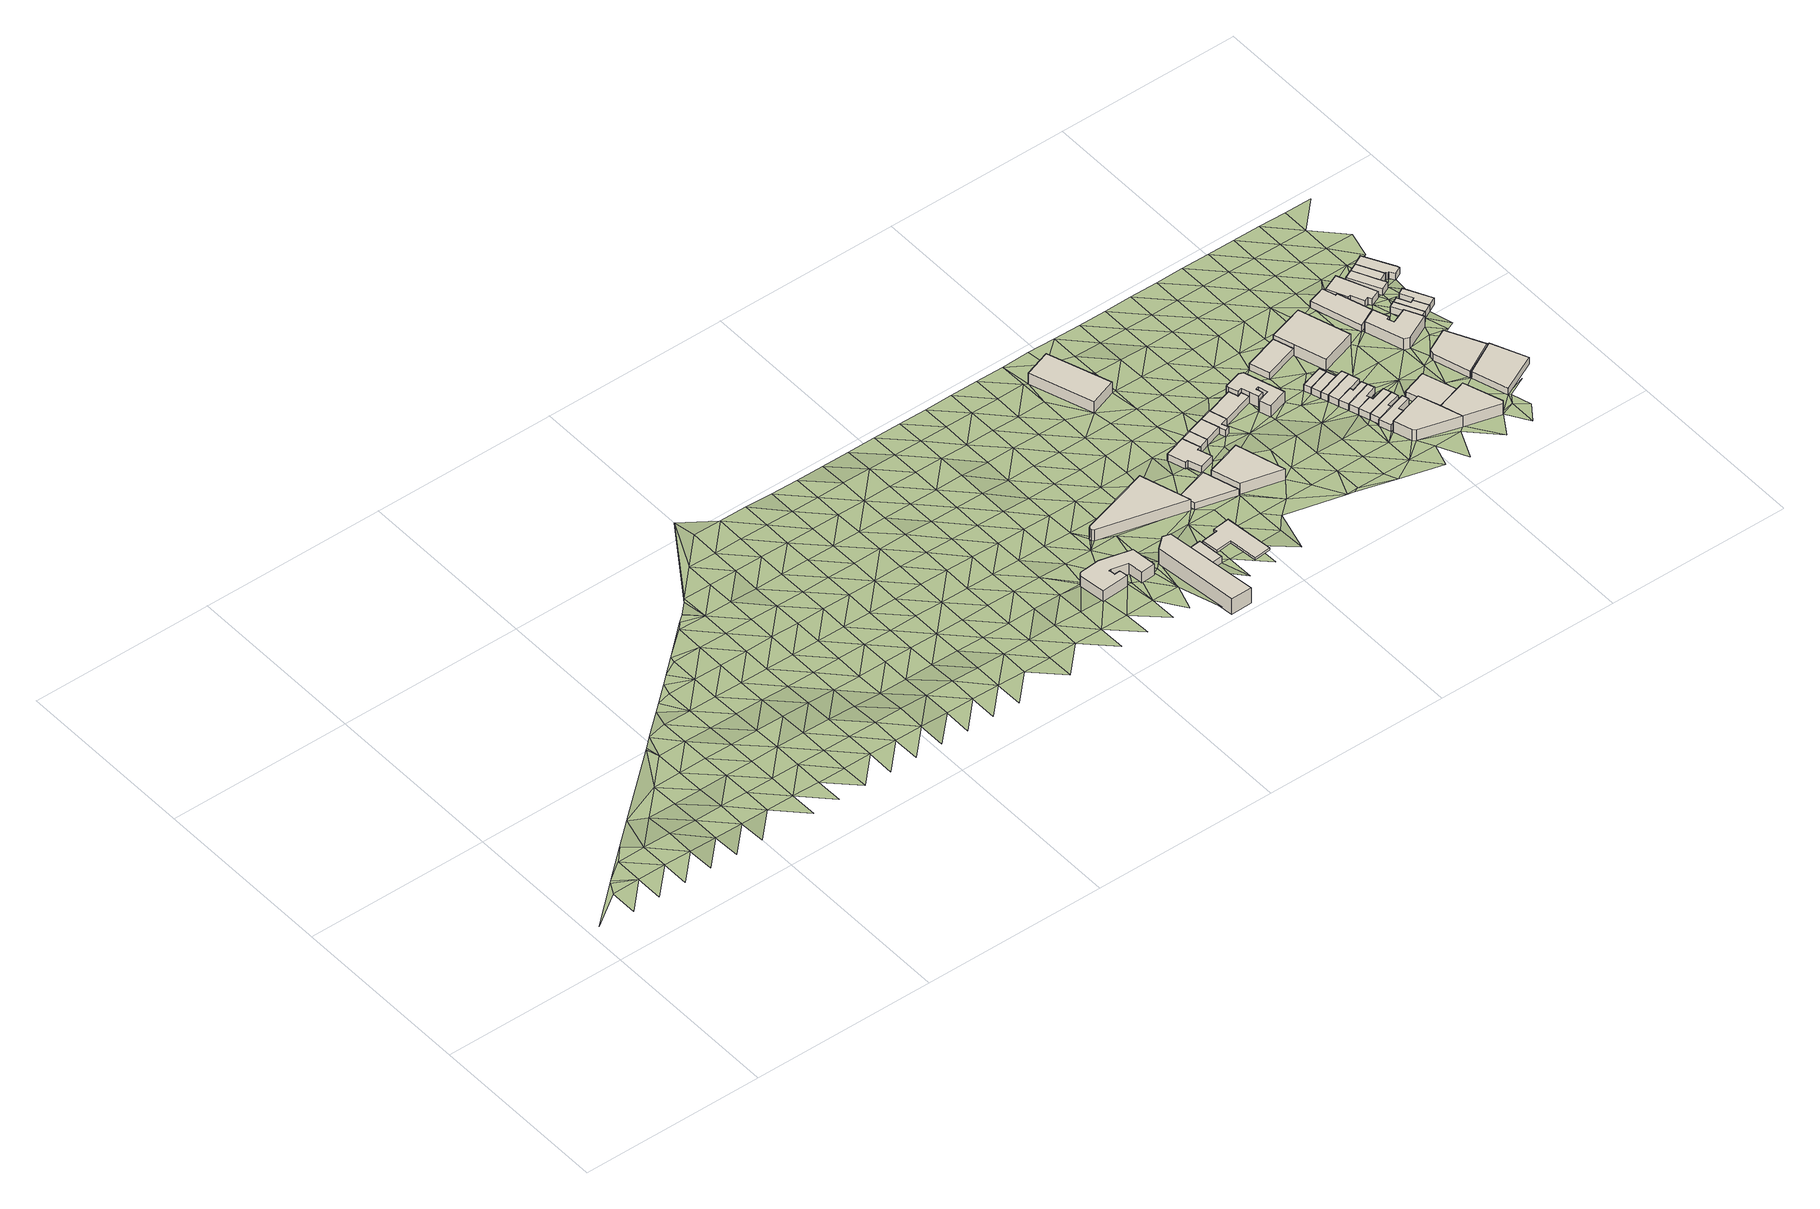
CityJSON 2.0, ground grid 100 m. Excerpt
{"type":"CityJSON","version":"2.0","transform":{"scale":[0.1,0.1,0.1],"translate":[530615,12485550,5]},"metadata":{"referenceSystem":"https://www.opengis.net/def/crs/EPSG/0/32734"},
"CityObjects":{
"building1":{"type":"Building","attributes":{"address":"Locomotive Hotel 349 Albert Road Salt River Cape Town","building":"retail","building:levels":2,"building_height":6.9,"plus_code":"4FRW3FC6+H29","ground_height":7.52,"roof_height":14.42},"geometry":[{"type":"Solid","lod":"1","boundaries":[[[[0,1,2,3]],[[1,4,5,2]],[[4,6,7,5]],[[6,8,9,7]],[[8,10,11,9]],[[10,12,13,11]],[[12,14,15,13]],[[14,16,17,15]],[[16,18,19,17]],[[18,20,21,19]],[[20,22,23,21]],[[22,24,25,23]],[[24,26,27,25]],[[26,0,3,27]],[[3,2,5,7,9,11,13,15,17,19,21,23,25,27]],[[26,24,22,20,18,16,14,12,10,8,6,4,1,0]]]]}]},
"building2":{"type":"Building","attributes":{"address":"398 Percy Street Salt River Cape Town","building":"retail","building:levels":3,"building_height":9.7,"plus_code":"4FRW3FC6+F48","ground_height":7.52,"roof_height":17.22},"geometry":[{"type":"Solid","lod":"1","boundaries":[[[[28,29,30,31]],[[29,32,33,30]],[[32,34,35,33]],[[34,36,37,35]],[[36,28,31,37]],[[31,30,33,35,37]],[[36,34,32,29,28]]]]}]},
"building3":{"type":"Building","attributes":{"address":"Shell Select","building":"retail","building:levels":1,"building_height":4.1,"plus_code":"4FRW3FC6+G57","ground_height":8.07,"roof_height":12.17},"geometry":[{"type":"Solid","lod":"1","boundaries":[[[[38,39,40,41]],[[39,42,43,40]],[[42,44,45,43]],[[44,46,47,45]],[[46,48,49,47]],[[48,38,41,49]],[[41,40,43,45,47,49]],[[48,46,44,42,39,38]]]]}]},
"building4":{"type":"Building","attributes":{"address":"Bridge Mansions 445 Albert Road Salt River Cape Town","building":"retail","building:levels":2,"building_height":6.9,"plus_code":"4FRW3FC6+M48","ground_height":7.01,"roof_height":13.91},"geometry":[{"type":"Solid","lod":"1","boundaries":[[[[50,51,52,53]],[[51,54,55,52]],[[54,56,57,55]],[[56,58,59,57]],[[58,60,61,59]],[[60,50,53,61]],[[53,52,55,57,59,61]],[[60,58,56,54,51,50]]]]}]},
"building5":{"type":"Building","attributes":{"building":"roof","building:levels":1,"building_height":1.3,"min_height":2.8,"plus_code":"4FRW3FC6+F7C","ground_height":8.07,"roof_height":13.47,"bottom_roof_height":12.17},"geometry":[{"type":"Solid","lod":"1","boundaries":[[[[40,41,62,63]],[[41,64,65,62]],[[64,66,67,65]],[[66,68,69,67]],[[68,70,71,69]],[[70,72,73,71]],[[72,74,75,73]],[[74,40,63,75]],[[63,62,65,67,69,71,73,75]],[[74,72,70,68,66,64,41,40]]]]}]},
"building6":{"type":"Building","attributes":{"address":"Albert Road Salt River Cape Town","building":"retail","building:levels":1,"building_height":4.1,"plus_code":"4FRW3FC6+J7H","ground_height":7.63,"roof_height":11.73},"geometry":[{"type":"Solid","lod":"1","boundaries":[[[[76,77,78,79]],[[77,80,81,78]],[[80,82,83,81]],[[82,76,79,83]],[[79,78,81,83]],[[82,80,77,76]]]]}]},
"building7":{"type":"Building","attributes":{"address":"10 Foundry Road Salt River Cape Town","building":"house","building:levels":1,"building_height":4.1,"plus_code":"4FRW3FC6+P85","ground_height":6.89,"roof_height":10.99},"geometry":[{"type":"Solid","lod":"1","boundaries":[[[[84,85,86,87]],[[85,88,89,86]],[[88,90,91,89]],[[90,92,93,91]],[[92,94,95,93]],[[94,96,97,95]],[[96,98,99,97]],[[98,84,87,99]],[[87,86,89,91,93,95,97,99]],[[98,96,94,92,90,88,85,84]]]]}]},
"building8":{"type":"Building","attributes":{"address":"Liesbeek House 449 Albert Road Salt River Cape Town","building":"retail","building:levels":2,"building_height":6.9,"plus_code":"4FRW3FC6+J98","ground_height":7.61,"roof_height":14.51},"geometry":[{"type":"Solid","lod":"1","boundaries":[[[[100,101,102,103]],[[101,104,105,102]],[[104,106,107,105]],[[106,100,103,107]],[[103,102,105,107]],[[106,104,101,100]]]]}]},
"building9":{"type":"Building","attributes":{"address":"Salt River Hall","building":"hall","building:levels":2,"amenity":"townhall","building_height":6.9,"plus_code":"4FRW3FC6+X79","ground_height":6.55,"roof_height":13.45},"geometry":[{"type":"Solid","lod":"1","boundaries":[[[[108,109,110,111]],[[109,112,113,110]],[[112,114,115,113]],[[114,108,111,115]],[[111,110,113,115]],[[114,112,109,108]]]]}]},
"building10":{"type":"Building","attributes":{"address":"14 Foundry Road Salt River Cape Town","building":"house","building:levels":1,"building_height":4.1,"plus_code":"4FRW3FC6+P9F","ground_height":6.89,"roof_height":10.99},"geometry":[{"type":"Solid","lod":"1","boundaries":[[[[116,84,87,117]],[[84,98,99,87]],[[98,118,119,99]],[[118,116,117,119]],[[117,87,99,119]],[[118,98,84,116]]]]}]},
"building11":{"type":"Building","attributes":{"address":"16 Foundry Road Salt River Cape Town","building":"house","building:levels":1,"building_height":4.1,"plus_code":"4FRW3FC6+PCJ","ground_height":6.86,"roof_height":10.96},"geometry":[{"type":"Solid","lod":"1","boundaries":[[[[120,116,117,121]],[[116,118,119,117]],[[118,122,123,119]],[[122,120,121,123]],[[121,117,119,123]],[[122,118,116,120]]]]}]},
"building12":{"type":"Building","attributes":{"address":"Foundry Road Salt River Cape Town","building":"house","building:levels":1,"building_height":4.1,"plus_code":"4FRW3FC6+PCX","ground_height":6.8,"roof_height":10.9},"geometry":[{"type":"Solid","lod":"1","boundaries":[[[[124,125,126,127]],[[125,128,129,126]],[[128,130,131,129]],[[130,132,133,131]],[[132,134,135,133]],[[134,136,137,135]],[[136,124,127,137]],[[127,126,129,131,133,135,137]],[[136,134,132,130,128,125,124]]]]}]},
"building13":{"type":"Building","attributes":{"address":"18 Foundry Road Salt River Cape Town","building":"industrial","building:levels":1,"building_height":4.1,"plus_code":"4FRW3FC6+QF5","ground_height":6.36,"roof_height":10.46},"geometry":[{"type":"Solid","lod":"1","boundaries":[[[[138,139,140,141]],[[139,142,143,140]],[[142,144,145,143]],[[144,146,147,145]],[[146,148,149,147]],[[148,138,141,149]],[[141,140,143,145,147,149]],[[148,146,144,142,139,138]]]]}]},
"building14":{"type":"Building","attributes":{"address":"24 Foundry Road Salt River Cape Town","building":"industrial","building:levels":2,"building_height":6.9,"plus_code":"4FRW3FC6+PHV","ground_height":6.22,"roof_height":13.12},"geometry":[{"type":"Solid","lod":"1","boundaries":[[[[150,151,152,153]],[[151,154,155,152]],[[154,156,157,155]],[[156,158,159,157]],[[158,160,161,159]],[[160,162,163,161]],[[162,164,165,163]],[[164,166,167,165]],[[166,168,169,167]],[[168,170,171,169]],[[170,172,173,171]],[[172,174,175,173]],[[174,176,177,175]],[[176,178,179,177]],[[178,150,153,179]],[[153,152,155,157,159,161,163,165,167,169,171,173,175,177,179]],[[178,176,174,172,170,168,166,164,162,160,158,156,154,151,150]]]]}]},
"building15":{"type":"Building","attributes":{"address":"Alfred Street Cape Town","building":"house","building:levels":1,"building_height":4.1,"plus_code":"4FRW3FC6+PMG","ground_height":6.36,"roof_height":10.46},"geometry":[{"type":"Solid","lod":"1","boundaries":[[[[180,181,182,183]],[[181,184,185,182]],[[184,186,187,185]],[[186,180,183,187]],[[183,182,185,187]],[[186,184,181,180]]]]}]},
"building16":{"type":"Building","attributes":{"address":"Alfred Street Cape Town","building":"house","building:levels":1,"building_height":4.1,"plus_code":"4FRW3FC6+MMV","ground_height":6.47,"roof_height":10.57},"geometry":[{"type":"Solid","lod":"1","boundaries":[[[[188,189,190,191]],[[189,192,193,190]],[[192,194,195,193]],[[194,188,191,195]],[[191,190,193,195]],[[194,192,189,188]]]]}]},
"building17":{"type":"Building","attributes":{"address":"26 Foundry Road Salt River Cape Town","building":"industrial","building:levels":1,"building_height":4.1,"plus_code":"4FRW3FC6+RJ5","ground_height":5.74,"roof_height":9.84},"geometry":[{"type":"Solid","lod":"1","boundaries":[[[[196,197,198,199]],[[197,200,201,198]],[[200,202,203,201]],[[202,196,199,203]],[[199,198,201,203]],[[202,200,197,196]]]]}]},
"building18":{"type":"Building","attributes":{"address":"Alfred Street Cape Town","building":"house","building:levels":1,"building_height":4.1,"plus_code":"4FRW3FC6+JMP","ground_height":6.56,"roof_height":10.66},"geometry":[{"type":"Solid","lod":"1","boundaries":[[[[204,205,206,207]],[[205,208,209,206]],[[208,210,211,209]],[[210,212,213,211]],[[212,214,215,213]],[[214,204,207,215]],[[207,206,209,211,213,215]],[[214,212,210,208,205,204]]]]}]},
"building19":{"type":"Building","attributes":{"address":"Alfred Street Cape Town","building":"house","building:levels":1,"building_height":4.1,"plus_code":"4FRW3FC6+JMH","ground_height":6.56,"roof_height":10.66},"geometry":[{"type":"Solid","lod":"1","boundaries":[[[[216,217,218,219]],[[217,220,221,218]],[[220,222,223,221]],[[222,205,206,223]],[[205,204,207,206]],[[204,216,219,207]],[[219,218,221,223,206,207]],[[204,205,222,220,217,216]]]]}]},
"building20":{"type":"Building","attributes":{"address":"19 Alfred Street Salt River Cape Town","building":"house","building:levels":1,"building_height":4.1,"plus_code":"4FRW3FC6+HP7","ground_height":7.29,"roof_height":11.39},"geometry":[{"type":"Solid","lod":"1","boundaries":[[[[224,225,226,227]],[[225,228,229,226]],[[228,230,231,229]],[[230,232,233,231]],[[232,234,235,233]],[[234,236,237,235]],[[236,238,239,237]],[[238,224,227,239]],[[227,226,229,231,233,235,237,239]],[[238,236,234,232,230,228,225,224]]]]}]},
"building21":{"type":"Building","attributes":{"address":"Alfred Street Cape Town","building":"house","building:levels":1,"building_height":4.1,"plus_code":"4FRW3FC6+MMQ","ground_height":6.38,"roof_height":10.48},"geometry":[{"type":"Solid","lod":"1","boundaries":[[[[240,241,242,243]],[[241,244,245,242]],[[244,246,247,245]],[[246,248,249,247]],[[248,240,243,249]],[[243,242,245,247,249]],[[248,246,244,241,240]]]]}]},
"building22":{"type":"Building","attributes":{"address":"Alfred Street Cape Town","building":"house","building:levels":1,"building_height":4.1,"plus_code":"4FRW3FC6+MM9","ground_height":6.38,"roof_height":10.48},"geometry":[{"type":"Solid","lod":"1","boundaries":[[[[250,251,252,253]],[[251,254,255,252]],[[254,241,242,255]],[[241,240,243,242]],[[240,250,253,243]],[[253,252,255,242,243]],[[240,241,254,251,250]]]]}]},
"building23":{"type":"Building","attributes":{"address":"Alfred Street Cape Town","building":"house","building:levels":1,"building_height":4.1,"plus_code":"4FRW3FC6+HPR","ground_height":6.56,"roof_height":10.66},"geometry":[{"type":"Solid","lod":"1","boundaries":[[[[256,257,258,259]],[[257,260,261,258]],[[260,262,263,261]],[[262,217,218,263]],[[217,216,219,218]],[[216,256,259,219]],[[259,258,261,263,218,219]],[[216,217,262,260,257,256]]]]}]},
"building24":{"type":"Building","attributes":{"address":"17 Alfred Street Salt River Cape Town","building":"house","building:levels":1,"building_height":4.1,"plus_code":"4FRW3FC6+HPJ","ground_height":6.62,"roof_height":10.72},"geometry":[{"type":"Solid","lod":"1","boundaries":[[[[264,265,266,267]],[[265,268,269,266]],[[268,270,271,269]],[[270,257,258,271]],[[257,256,259,258]],[[256,264,267,259]],[[267,266,269,271,258,259]],[[256,257,270,268,265,264]]]]}]},
"building25":{"type":"Building","attributes":{"address":"Salt River Buildings 463 Junction Road Salt River Cape Town","building":"retail","building:levels":2,"building_height":6.9,"plus_code":"4FRW3FC6+GQ6","ground_height":7.29,"roof_height":14.19},"geometry":[{"type":"Solid","lod":"1","boundaries":[[[[272,273,274,275]],[[273,276,277,274]],[[276,278,279,277]],[[278,280,281,279]],[[280,282,283,281]],[[282,272,275,283]],[[275,274,277,279,281,283]],[[282,280,278,276,273,272]]]]}]},
"building26":{"type":"Building","attributes":{"address":"32 Foundry Road Salt River Cape Town","building":"industrial","building:levels":2,"building_height":6.9,"plus_code":"4FRW3FC6+QPH","ground_height":5.49,"roof_height":12.39},"geometry":[{"type":"Solid","lod":"1","boundaries":[[[[284,285,286,287]],[[285,288,289,286]],[[288,290,291,289]],[[290,292,293,291]],[[292,284,287,293]],[[287,286,289,291,293]],[[292,290,288,285,284]]]]}]},
"building27":{"type":"Building","attributes":{"address":"18 Junction Road Salt River Cape Town","building":"industrial","building:levels":1,"building_height":4.1,"plus_code":"4FRW3FC6+HR7","ground_height":6.44,"roof_height":10.54},"geometry":[{"type":"Solid","lod":"1","boundaries":[[[[294,295,296,297]],[[295,298,299,296]],[[298,300,301,299]],[[300,294,297,301]],[[297,296,299,301]],[[300,298,295,294]]]]}]},
"building28":{"type":"Building","attributes":{"address":"Salt River Buildings 469 Junction Road Salt River Cape Town","building":"retail","building:levels":2,"building_height":6.9,"plus_code":"4FRW3FC6+FRX","ground_height":7.29,"roof_height":14.19},"geometry":[{"type":"Solid","lod":"1","boundaries":[[[[273,272,275,274]],[[272,302,303,275]],[[302,304,305,303]],[[304,306,307,305]],[[306,273,274,307]],[[274,275,303,305,307]],[[306,304,302,272,273]]]]}]},
"building29":{"type":"Building","attributes":{"address":"3 Junction Road Salt River Cape Town","building":"industrial","building:levels":1,"building_height":4.1,"plus_code":"4FRW3FC6+RR9","ground_height":5.53,"roof_height":9.63},"geometry":[{"type":"Solid","lod":"1","boundaries":[[[[308,309,310,311]],[[309,312,313,310]],[[312,314,315,313]],[[314,316,317,315]],[[316,318,319,317]],[[318,308,311,319]],[[311,310,313,315,317,319]],[[318,316,314,312,309,308]]]]}]},
"building30":{"type":"Building","attributes":{"address":"5A Junction Road Salt River Cape Town","building":"industrial","building:levels":2,"building_height":6.9,"plus_code":"4FRW3FC6+PV9","ground_height":5.9,"roof_height":12.8},"geometry":[{"type":"Solid","lod":"1","boundaries":[[[[320,321,322,323]],[[321,324,325,322]],[[324,326,327,325]],[[326,328,329,327]],[[328,330,331,329]],[[330,332,333,331]],[[332,334,335,333]],[[334,336,337,335]],[[336,320,323,337]],[[323,322,325,327,329,331,333,335,337]],[[336,334,332,330,328,326,324,321,320]]]]}]},
"building31":{"type":"Building","attributes":{"address":"9 Junction Road Salt River Cape Town","building":"industrial","building:levels":1,"building_height":4.1,"plus_code":"4FRW3FC6+JW9","ground_height":6.09,"roof_height":10.19},"geometry":[{"type":"Solid","lod":"1","boundaries":[[[[338,339,340,341]],[[339,342,343,340]],[[342,344,345,343]],[[344,346,347,345]],[[346,348,349,347]],[[348,338,341,349]],[[341,340,343,345,347,349]],[[348,346,344,342,339,338]]]]}]},
"building32":{"type":"Building","attributes":{"address":"11 Junction Road Salt River Cape Town","building":"industrial","building:levels":1,"building_height":4.1,"plus_code":"4FRW3FC6+GXV","ground_height":6.98,"roof_height":11.08},"geometry":[{"type":"Solid","lod":"1","boundaries":[[[[350,351,352,353]],[[351,354,355,352]],[[354,356,357,355]],[[356,350,353,357]],[[353,352,355,357]],[[356,354,351,350]]]]}]},
"building33":{"type":"Building","attributes":{"address":"38 Foundry Road Salt River Cape Town","building":"industrial","building:levels":1,"building_height":4.1,"plus_code":"4FRW3FC6+RVW","ground_height":5.07,"roof_height":9.17},"geometry":[{"type":"Solid","lod":"1","boundaries":[[[[358,359,360,361]],[[359,362,363,360]],[[362,364,365,363]],[[364,366,367,365]],[[366,368,369,367]],[[368,370,371,369]],[[370,372,373,371]],[[372,358,361,373]],[[361,360,363,365,367,369,371,373]],[[372,370,368,366,364,362,359,358]]]]}]},
"building34":{"type":"Building","attributes":{"address":"24 Greef Street Salt River Cape Town","building":"house","building:levels":1,"building_height":4.1,"plus_code":"4FRW3FC6+PWW","ground_height":5.9,"roof_height":10},"geometry":[{"type":"Solid","lod":"1","boundaries":[[[[374,375,376,377]],[[375,378,379,376]],[[378,380,381,379]],[[380,382,383,381]],[[382,384,385,383]],[[384,374,377,385]],[[377,376,379,381,383,385]],[[384,382,380,378,375,374]]]]}]},
"building35":{"type":"Building","attributes":{"address":"26 Greef Street Salt River Cape Town","building":"house","building:levels":1,"building_height":4.1,"plus_code":"4FRW3FC6+PXJ","ground_height":5.65,"roof_height":9.75},"geometry":[{"type":"Solid","lod":"1","boundaries":[[[[386,387,388,389]],[[387,390,391,388]],[[390,392,393,391]],[[392,394,395,393]],[[394,396,397,395]],[[396,386,389,397]],[[389,388,391,393,395,397]],[[396,394,392,390,387,386]]]]}]},
"building36":{"type":"Building","attributes":{"address":"42 Foundry Road Salt River Cape Town","building":"house","building:levels":1,"building_height":4.1,"plus_code":"4FRW3FC6+RWW","ground_height":5.15,"roof_height":9.25},"geometry":[{"type":"Solid","lod":"1","boundaries":[[[[398,399,400,401]],[[399,402,403,400]],[[402,404,405,403]],[[404,406,407,405]],[[406,398,401,407]],[[401,400,403,405,407]],[[406,404,402,399,398]]]]}]},
"building37":{"type":"Building","attributes":{"address":"28 Greef Street Salt River Cape Town","building":"house","building:levels":1,"building_height":4.1,"plus_code":"4FRW3FC6+QX7","ground_height":5.65,"roof_height":9.75},"geometry":[{"type":"Solid","lod":"1","boundaries":[[[[392,390,391,393]],[[390,408,409,391]],[[408,410,411,409]],[[410,412,413,411]],[[412,414,415,413]],[[414,392,393,415]],[[393,391,409,411,413,415]],[[414,412,410,408,390,392]]]]}]},
"building38":{"type":"Building","attributes":{"address":"44 Foundry Road Salt River Cape Town","building":"house","building:levels":1,"building_height":4.1,"plus_code":"4FRW3FC6+VW5","ground_height":5.15,"roof_height":9.25},"geometry":[{"type":"Solid","lod":"1","boundaries":[[[[399,398,401,400]],[[398,416,417,401]],[[416,418,419,417]],[[418,399,400,419]],[[400,401,417,419]],[[418,416,398,399]]]]}]},
"building39":{"type":"Building","attributes":{"address":"46 Foundry Road Salt River Cape Town","building":"house","building:levels":1,"building_height":4.1,"plus_code":"4FRW3FC6+VX3","ground_height":5.15,"roof_height":9.25},"geometry":[{"type":"Solid","lod":"1","boundaries":[[[[418,416,417,419]],[[416,420,421,417]],[[420,422,423,421]],[[422,424,425,423]],[[424,426,427,425]],[[426,428,429,427]],[[428,430,431,429]],[[430,432,433,431]],[[432,418,419,433]],[[419,417,421,423,425,427,429,431,433]],[[432,430,428,426,424,422,420,416,418]]]]}]},
"terrain1":{"type":"TINRelief","geometry":[{"type":"CompositeSurface","lod":"1","boundaries":[[[434,435,436]],[[436,437,438]],[[438,434,436]],[[434,438,439]],[[439,438,440]],[[440,441,439]],[[438,442,443]],[[440,438,443]],[[441,440,444]],[[443,444,440]],[[445,443,446]],[[441,444,447]],[[443,445,444]],[[444,445,448]],[[447,444,449]],[[449,444,448]],[[445,450,451]],[[445,451,448]],[[449,448,452]],[[447,449,453]],[[452,448,451]],[[454,449,452]],[[455,451,456]],[[449,454,453]],[[451,455,452]],[[457,447,453]],[[454,452,458]],[[455,458,452]],[[453,454,459]],[[458,459,454]],[[455,460,461]],[[461,458,455]],[[459,462,453]],[[453,462,463]],[[463,457,453]],[[459,458,464]],[[458,461,465]],[[462,459,464]],[[458,465,464]],[[463,466,457]],[[466,463,467]],[[463,462,468]],[[465,461,469]],[[464,470,462]],[[469,461,471]],[[468,462,470]],[[468,467,463]],[[465,472,464]],[[472,465,469]],[[470,464,473]],[[467,468,474]],[[473,464,472]],[[470,475,468]],[[476,467,474]],[[475,470,473]],[[469,477,472]],[[478,479,469]],[[468,480,474]],[[480,468,475]],[[469,479,477]],[[481,473,472]],[[482,476,474]],[[475,473,481]],[[482,474,480]],[[472,477,481]],[[482,483,476]],[[484,480,475]],[[477,479,485]],[[484,475,481]],[[482,486,483]],[[479,487,485]],[[488,482,480]],[[483,486,489]],[[477,490,481]],[[488,480,484]],[[477,485,490]],[[486,482,491]],[[482,488,492]],[[493,484,481]],[[494,481,490]],[[489,486,491]],[[485,487,495]],[[482,492,491]],[[493,481,494]],[[491,496,489]],[[488,484,497]],[[485,495,490]],[[497,492,488]],[[497,484,493]],[[498,494,490]],[[491,499,496]],[[498,490,495]],[[500,496,499]],[[491,492,501]],[[492,497,502]],[[493,494,503]],[[494,498,504]],[[505,495,506]],[[492,502,501]],[[499,491,507]],[[493,503,497]],[[503,494,504]],[[495,505,498]],[[507,500,499]],[[491,501,507]],[[508,502,497]],[[498,509,504]],[[508,497,503]],[[498,505,509]],[[510,500,507]],[[502,511,501]],[[502,508,512]],[[513,500,510]],[[514,503,504]],[[509,515,504]],[[501,511,507]],[[505,516,517]],[[502,512,511]],[[503,514,508]],[[514,504,515]],[[505,517,509]],[[518,510,507]],[[508,519,512]],[[511,518,507]],[[515,509,520]],[[508,514,519]],[[521,513,510]],[[517,520,509]],[[518,521,510]],[[513,521,522]],[[512,523,511]],[[515,524,514]],[[519,525,512]],[[526,522,521]],[[520,524,515]],[[523,518,511]],[[527,517,528]],[[512,525,523]],[[526,521,529]],[[514,530,519]],[[524,530,514]],[[531,521,518]],[[520,517,532]],[[521,533,529]],[[525,519,534]],[[531,518,523]],[[524,520,532]],[[530,534,519]],[[517,527,532]],[[535,533,521]],[[521,531,536]],[[537,523,525]],[[534,538,525]],[[530,524,539]],[[521,536,535]],[[532,540,524]],[[541,527,542]],[[525,538,537]],[[531,523,543]],[[524,540,539]],[[534,530,544]],[[527,541,532]],[[533,535,545]],[[543,536,531]],[[533,546,529]],[[543,523,537]],[[538,534,544]],[[530,539,544]],[[547,540,532]],[[532,541,547]],[[548,535,536]],[[536,543,549]],[[537,538,550]],[[533,545,546]],[[544,551,538]],[[535,548,545]],[[539,540,552]],[[536,549,548]],[[547,553,540]],[[537,550,543]],[[541,554,555]],[[538,551,550]],[[539,552,544]],[[540,553,552]],[[555,547,541]],[[556,549,543]],[[545,548,557]],[[558,551,544]],[[556,543,550]],[[559,553,547]],[[545,557,560]],[[544,552,558]],[[559,547,555]],[[560,546,545]],[[548,549,561]],[[549,556,562]],[[563,550,551]],[[558,564,551]],[[561,557,548]],[[553,565,552]],[[549,562,561]],[[553,559,566]],[[550,563,556]],[[567,555,568]],[[551,564,563]],[[558,552,565]],[[553,566,565]],[[560,557,569]],[[556,570,562]],[[559,555,571]],[[557,561,572]],[[573,564,558]],[[556,563,570]],[[560,569,546]],[[571,566,559]],[[557,572,569]],[[573,558,565]],[[571,555,567]],[[561,562,574]],[[570,575,562]],[[576,563,564]],[[565,566,577]],[[564,573,578]],[[574,572,561]],[[562,575,574]],[[566,571,577]],[[563,576,570]],[[564,578,576]],[[572,579,569]],[[573,565,580]],[[571,567,581]],[[577,582,565]],[[575,570,583]],[[572,574,579]],[[581,567,584]],[[580,578,573]],[[583,570,576]],[[580,565,582]],[[577,571,585]],[[575,586,574]],[[579,587,569]],[[585,571,581]],[[576,578,588]],[[586,575,583]],[[589,582,577]],[[588,578,580]],[[574,590,579]],[[589,577,585]],[[581,584,591]],[[590,574,586]],[[583,576,592]],[[580,582,593]],[[576,588,594]],[[587,579,595]],[[585,581,591]],[[593,582,589]],[[586,583,592]],[[595,579,590]],[[576,594,592]],[[588,580,596]],[[597,580,593]],[[589,585,598]],[[599,587,595]],[[591,600,585]],[[590,586,601]],[[594,588,596]],[[592,602,586]],[[596,580,597]],[[585,600,598]],[[590,601,595]],[[593,589,603]],[[586,602,601]],[[594,604,592]],[[597,593,603]],[[596,604,594]],[[589,598,603]],[[599,595,605]],[[606,600,591]],[[602,592,607]],[[595,601,605]],[[591,608,606]],[[604,607,592]],[[609,596,597]],[[603,610,597]],[[598,600,611]],[[605,612,599]],[[606,613,600]],[[614,601,602]],[[596,609,604]],[[607,615,602]],[[609,597,610]],[[598,611,603]],[[600,613,611]],[[601,614,605]],[[602,615,614]],[[607,604,616]],[[617,610,603]],[[604,609,616]],[[612,605,618]],[[603,611,617]],[[613,606,619]],[[615,607,620]],[[618,605,614]],[[606,621,622]],[[616,620,607]],[[606,622,619]],[[609,610,623]],[[624,611,613]],[[617,625,610]],[[626,614,615]],[[612,618,627]],[[609,623,616]],[[624,613,619]],[[628,617,611]],[[615,620,626]],[[623,610,625]],[[628,611,624]],[[618,614,629]],[[620,616,630]],[[628,631,617]],[[614,626,632]],[[625,617,633]],[[630,616,623]],[[617,631,633]],[[629,627,618]],[[634,619,622]],[[614,632,629]],[[620,635,626]],[[636,622,637]],[[635,620,630]],[[634,622,636]],[[638,623,625]],[[633,639,625]],[[632,626,640]],[[627,629,641]],[[631,642,633]],[[623,638,630]],[[640,626,635]],[[638,625,639]],[[643,644,645]],[[643,646,644]],[[632,647,629]],[[648,634,636]],[[634,648,646]],[[635,630,649]],[[647,632,640]],[[636,650,648]],[[651,644,646]],[[652,639,633]],[[652,633,642]],[[630,638,649]],[[651,646,648]],[[653,641,629]],[[654,636,655]],[[651,648,650]],[[636,654,650]],[[640,635,656]],[[629,647,653]],[[649,656,635]],[[638,639,657]],[[658,639,652]],[[642,659,652]],[[641,653,660]],[[661,650,654]],[[647,640,662]],[[638,657,649]],[[640,656,663]],[[657,639,658]],[[661,654,664]],[[647,662,653]],[[665,658,652]],[[666,665,652]],[[640,663,662]],[[667,666,652]],[[668,654,669]],[[661,664,659]],[[656,649,670]],[[664,654,668]],[[665,671,658]],[[652,659,672]],[[670,649,657]],[[652,672,667]],[[668,659,664]],[[653,673,660]],[[668,674,659]],[[663,656,675]],[[653,662,673]],[[674,672,659]],[[671,676,658]],[[675,656,670]],[[677,657,658]],[[29,674,668]],[[663,678,662]],[[673,679,660]],[[657,677,670]],[[678,663,675]],[[677,658,676]],[[680,672,674]],[[681,682,683]],[[680,674,29]],[[662,684,673]],[[685,681,683]],[[675,670,686]],[[678,684,662]],[[682,687,683]],[[688,676,671]],[[29,685,680]],[[670,677,686]],[[679,673,689]],[[690,667,672]],[[683,687,42]],[[683,42,685]],[[691,48,682]],[[684,689,673]],[[678,675,692]],[[676,688,677]],[[686,693,675]],[[48,691,694]],[[48,694,38]],[[684,678,692]],[[680,685,695]],[[689,696,679]],[[692,675,693]],[[672,680,690]],[[686,677,697]],[[50,688,671]],[[695,685,42]],[[698,39,38]],[[38,694,698]],[[42,39,698]],[[697,677,688]],[[689,684,699]],[[700,693,686]],[[692,701,684]],[[698,695,42]],[[700,686,697]],[[696,689,699]],[[702,698,694]],[[684,701,699]],[[690,680,695]],[[692,693,703]],[[704,702,694]],[[50,697,688]],[[703,693,700]],[[705,695,698]],[[706,701,692]],[[699,707,696]],[[702,705,698]],[[706,692,703]],[[700,697,708]],[[82,690,695]],[[697,50,709]],[[699,701,710]],[[82,695,711]],[[705,711,695]],[[700,708,703]],[[50,690,80]],[[690,82,80]],[[710,701,706]],[[697,709,708]],[[712,707,699]],[[713,705,702]],[[706,703,714]],[[80,715,50]],[[712,699,710]],[[713,702,716]],[[703,708,714]],[[717,709,50]],[[718,82,711]],[[710,706,719]],[[711,705,720]],[[721,707,712]],[[705,713,722]],[[714,719,706]],[[50,715,717]],[[80,77,715]],[[723,708,709]],[[705,722,720]],[[724,713,716]],[[712,710,725]],[[708,723,714]],[[720,718,711]],[[710,719,726]],[[709,717,723]],[[722,713,724]],[[712,725,721]],[[715,727,717]],[[710,726,725]],[[728,715,77]],[[727,715,728]],[[719,714,108]],[[718,720,729]],[[77,718,730]],[[718,729,730]],[[731,714,723]],[[77,730,732]],[[77,732,728]],[[722,733,720]],[[733,722,724]],[[726,719,108]],[[734,728,732]],[[108,714,731]],[[720,733,729]],[[721,725,735]],[[717,727,736]],[[736,723,717]],[[725,726,737]],[[738,732,730]],[[726,108,737]],[[725,737,735]],[[731,723,739]],[[736,727,84]],[[733,740,729]],[[739,723,736]],[[738,730,106]],[[741,738,742]],[[743,108,731]],[[733,724,744]],[[112,735,737]],[[745,742,738]],[[116,736,84]],[[739,743,731]],[[116,739,736]],[[746,108,743]],[[747,745,738]],[[740,733,748]],[[738,106,747]],[[112,749,735]],[[733,744,748]],[[739,116,750]],[[743,739,750]],[[743,751,746]],[[745,747,752]],[[748,753,740]],[[106,740,754]],[[755,112,746]],[[752,122,745]],[[755,746,751]],[[750,116,120]],[[106,756,747]],[[754,740,753]],[[743,757,751]],[[112,758,749]],[[759,112,755]],[[757,743,750]],[[747,756,752]],[[756,106,754]],[[748,744,760]],[[753,748,760]],[[744,761,762]],[[112,759,758]],[[763,750,120]],[[752,756,764]],[[764,136,765]],[[755,751,766]],[[744,762,760]],[[757,767,751]],[[136,764,756]],[[759,755,766]],[[754,753,768]],[[766,751,767]],[[760,769,753]],[[763,770,750]],[[750,770,757]],[[771,762,761]],[[756,754,768]],[[768,753,769]],[[759,772,758]],[[762,773,760]],[[774,136,756]],[[767,757,775]],[[766,772,759]],[[757,770,775]],[[763,138,770]],[[762,771,773]],[[769,760,776]],[[756,768,777]],[[772,778,758]],[[773,776,760]],[[756,777,779]],[[779,774,756]],[[780,136,774]],[[781,766,767]],[[775,782,767]],[[783,770,138]],[[766,781,772]],[[768,769,784]],[[781,767,782]],[[776,785,769]],[[770,786,775]],[[783,786,770]],[[780,774,787]],[[777,768,784]],[[771,788,773]],[[769,785,784]],[[778,772,789]],[[776,773,788]],[[790,787,774]],[[791,779,777]],[[782,775,792]],[[772,781,789]],[[793,787,790]],[[176,786,783]],[[793,794,795]],[[792,775,786]],[[794,793,790]],[[785,776,796]],[[784,797,777]],[[777,797,791]],[[782,798,781]],[[799,788,771]],[[778,789,800]],[[776,788,796]],[[786,176,174]],[[792,798,782]],[[785,216,784]],[[781,801,789]],[[174,802,786]],[[796,803,785]],[[804,174,791]],[[792,786,802]],[[781,798,801]],[[797,784,805]],[[791,797,806]],[[216,785,803]],[[788,807,796]],[[804,808,174]],[[809,800,789]],[[808,802,174]],[[791,806,804]],[[799,810,788]],[[805,784,214]],[[214,784,204]],[[216,204,784]],[[803,796,811]],[[809,789,801]],[[807,788,812]],[[806,797,194]],[[188,194,797]],[[813,811,796]],[[802,814,792]],[[188,797,805]],[[813,796,815]],[[810,812,788]],[[798,792,816]],[[807,815,796]],[[803,811,817]],[[817,216,803]],[[801,798,816]],[[817,811,818]],[[800,809,819]],[[816,792,814]],[[808,804,820]],[[806,820,804]],[[813,815,821]],[[809,801,822]],[[197,814,802]],[[822,801,816]],[[810,823,812]],[[184,820,806]],[[824,808,820]],[[825,823,810]],[[809,826,819]],[[815,276,821]],[[826,809,822]],[[210,208,212]],[[816,814,827]],[[217,222,220]],[[217,262,222]],[[812,823,828]],[[829,830,831]],[[197,832,814]],[[236,833,821]],[[820,184,834]],[[192,189,244]],[[184,192,834]],[[254,212,208]],[[822,816,827]],[[262,260,222]],[[824,820,834]],[[835,819,826]],[[814,832,827]],[[830,829,836]],[[244,834,192]],[[236,821,276]],[[208,205,254]],[[244,241,837]],[[254,837,241]],[[244,837,834]],[[826,822,838]],[[839,257,830]],[[830,836,839]],[[236,839,836]],[[276,839,236]],[[840,841,276]],[[838,822,827]],[[205,222,842]],[[842,254,205]],[[841,843,276]],[[840,843,841]],[[842,222,260]],[[828,823,844]],[[843,839,276]],[[842,260,257]],[[832,197,845]],[[826,846,835]],[[839,842,257]],[[837,254,847]],[[837,848,834]],[[846,826,838]],[[827,832,849]],[[847,254,842]],[[306,843,840]],[[844,850,828]],[[838,827,849]],[[845,197,292]],[[851,835,846]],[[832,845,849]],[[839,295,842]],[[852,837,847]],[[848,837,852]],[[853,843,306]],[[846,838,854]],[[849,854,838]],[[845,292,849]],[[842,295,855]],[[847,842,856]],[[846,857,851]],[[853,858,295]],[[306,858,853]],[[292,848,859]],[[854,857,846]],[[858,855,295]],[[852,847,856]],[[849,292,308]],[[850,860,861]],[[855,856,842]],[[848,852,862]],[[863,860,850]],[[292,859,864]],[[865,306,861]],[[848,862,859]],[[354,858,306]],[[866,854,849]],[[857,867,851]],[[308,292,864]],[[852,868,862]],[[855,858,869]],[[856,868,852]],[[860,865,861]],[[866,849,308]],[[859,862,864]],[[860,863,870]],[[354,306,865]],[[858,354,871]],[[871,869,858]],[[862,308,864]],[[872,857,854]],[[856,855,873]],[[874,855,869]],[[865,860,875]],[[873,855,874]],[[870,875,860]],[[872,854,866]],[[868,876,862]],[[867,857,877]],[[878,866,308]],[[857,872,877]],[[876,879,862]],[[865,875,880]],[[873,874,881]],[[882,883,884]],[[354,885,871]],[[872,866,886]],[[878,887,888]],[[889,888,887]],[[867,877,890]],[[886,866,878]],[[882,328,883]],[[888,889,891]],[[891,889,879]],[[883,378,876]],[[876,378,879]],[[881,874,339]],[[881,892,873]],[[879,893,891]],[[878,888,886]],[[893,894,891]],[[883,328,382]],[[879,895,893]],[[877,872,896]],[[382,378,883]],[[879,378,895]],[[897,871,885]],[[893,895,898]],[[886,896,872]],[[886,888,358]],[[328,384,382]],[[378,382,380]],[[384,328,892]],[[895,378,899]],[[900,890,877]],[[901,881,339]],[[901,892,881]],[[384,892,374]],[[896,900,877]],[[895,899,902]],[[895,902,903]],[[901,374,892]],[[903,904,358]],[[905,902,899]],[[358,904,399]],[[906,904,903]],[[907,886,358]],[[906,903,902]],[[896,886,907]],[[905,908,902]],[[909,890,900]],[[901,910,374]],[[911,912,905]],[[908,905,912]],[[913,906,902]],[[374,910,390]],[[358,399,907]],[[908,913,902]],[[908,912,914]],[[913,915,906]],[[896,916,900]],[[907,399,418]],[[916,896,907]],[[917,918,915]],[[913,919,915]],[[909,900,920]],[[917,915,921]],[[922,915,919]],[[418,432,907]],[[922,921,915]],[[920,900,916]],[[917,921,923]],[[924,916,907]],[[907,432,924]],[[920,925,909]],[[916,926,920]],[[916,924,926]],[[925,920,927]]]}]}
},
"vertices":[
[3328,449,33],[3321,494,33],[3321,494,102],[3328,449,102],[3289,492,33],[3289,492,102],[3285,526,33],[3285,526,102],[3294,528,33],[3294,528,102],[3383,506,33],[3383,506,102],[3392,424,33],[3392,424,102],[3471,430,33],[3471,430,102],[3457,567,33],[3457,567,102],[3287,609,33],[3287,609,102],[3179,600,33],[3179,600,102],[3167,593,33],[3167,593,102],[3162,580,33],[3162,580,102],[3179,439,33],[3179,439,102],
[3636,516,33],[3594,527,33],[3594,527,130],[3636,516,130],[3532,474,33],[3532,474,130],[3582,6,33],[3582,6,130],[3699,8,33],[3699,8,130],
[3753,329,39],[3744,419,39],[3744,419,80],[3753,329,80],[3743,437,39],[3743,437,80],[3659,429,39],[3659,429,80],[3673,288,39],[3673,288,80],[3757,296,39],[3757,296,80],
[3788,931,28],[3403,814,28],[3403,814,97],[3788,931,97],[3392,804,28],[3392,804,97],[3392,793,28],[3392,793,97],[3402,782,28],[3402,782,97],[3871,663,28],[3871,663,97],
[3753,329,93],[3744,419,93],[3844,339,80],[3844,339,93],[3861,181,80],[3861,181,93],[3954,191,80],[3954,191,93],[3924,458,80],[3924,458,93],[3831,448,80],[3831,448,93],[3834,429,80],[3834,429,93],
[4098,596,35],[4041,786,35],[4041,786,76],[4098,596,76],[3859,730,35],[3859,730,76],[3885,650,35],[3885,650,76],
[4111,1024,27],[3995,987,27],[3995,987,68],[4111,1024,68],[4026,892,27],[4026,892,68],[4040,897,27],[4040,897,68],[4064,824,27],[4064,824,68],[4146,850,27],[4146,850,68],[4122,923,27],[4122,923,68],[4142,929,27],[4142,929,68],
[4062,751,34],[4106,601,34],[4106,601,103],[4062,751,103],[4329,545,34],[4329,545,103],[4252,809,34],[4252,809,103],
[3935,1444,24],[4080,1494,24],[4080,1494,93],[3935,1444,93],[3964,1830,24],[3964,1830,93],[3819,1780,24],[3819,1780,93],
[4168,1042,27],[4168,1042,68],[4197,949,27],[4197,949,68],
[4260,1071,27],[4260,1071,68],[4290,978,27],[4290,978,68],
[4324,1091,26],[4260,1071,26],[4260,1071,67],[4324,1091,67],[4290,978,26],[4290,978,67],[4300,943,26],[4300,943,67],[4325,951,26],[4325,951,67],[4314,987,26],[4314,987,67],[4352,999,26],[4352,999,67],
[4474,1137,22],[4324,1091,22],[4324,1091,63],[4474,1137,63],[4352,999,22],[4352,999,63],[4528,1054,22],[4528,1054,63],[4515,1096,22],[4515,1096,63],[4490,1088,22],[4490,1088,63],
[4474,1137,21],[4490,1088,21],[4490,1088,90],[4474,1137,90],[4515,1096,21],[4515,1096,90],[4528,1054,21],[4528,1054,90],[4543,1004,21],[4543,1004,90],[4575,1014,21],[4575,1014,90],[4564,1049,21],[4564,1049,90],[4579,1054,21],[4579,1054,90],[4594,1003,21],[4594,1003,90],[4526,982,21],[4526,982,90],[4545,921,21],[4545,921,90],[4655,955,21],[4655,955,90],[4588,1171,21],[4588,1171,90],[4566,1179,21],[4566,1179,90],[4470,1150,21],[4470,1150,90],
[4784,922,22],[4904,960,22],[4904,960,63],[4784,922,63],[4892,998,22],[4892,998,63],[4771,960,22],[4771,960,63],
[4799,872,23],[4920,910,23],[4920,910,64],[4799,872,64],[4904,960,23],[4904,960,64],[4784,922,23],[4784,922,64],
[4887,1177,16],[4854,1285,16],[4854,1285,57],[4887,1177,57],[4667,1228,16],[4667,1228,57],[4701,1120,16],[4701,1120,57],
[4848,728,24],[4997,777,24],[4997,777,65],[4848,728,65],[4985,810,24],[4985,810,65],[4922,788,24],[4922,788,65],[4918,807,24],[4918,807,65],[4829,780,24],[4829,780,65],
[4865,679,24],[4951,705,24],[4951,705,65],[4865,679,65],[4946,720,24],[4946,720,65],[5009,742,24],[5009,742,65],
[4991,590,31],[4901,563,31],[4901,563,72],[4991,590,72],[4886,559,31],[4886,559,72],[4906,493,31],[4906,493,72],[5013,526,31],[5013,526,72],[5003,558,31],[5003,558,72],[5079,582,31],[5079,582,72],[5069,615,31],[5069,615,72],
[4814,835,22],[4973,885,22],[4973,885,63],[4814,835,63],[4961,921,22],[4961,921,63],[4920,910,22],[4920,910,63],[4799,872,22],[4799,872,63],
[4829,780,22],[4918,807,22],[4918,807,63],[4829,780,63],[4989,830,22],[4989,830,63],
[4884,618,24],[5049,668,24],[5049,668,65],[4884,618,65],[5035,711,24],[5035,711,65],[4956,687,24],[4956,687,65],
[4901,563,24],[4991,590,24],[4991,590,65],[4901,563,65],[4985,611,24],[4985,611,65],[5059,633,24],[5059,633,65],
[5181,314,31],[5144,430,31],[5144,430,100],[5181,314,100],[5105,545,31],[5105,545,100],[4913,486,31],[4913,486,100],[4944,390,31],[4944,390,100],[4958,375,31],[4958,375,100],
[4854,1285,13],[4887,1177,13],[4887,1177,82],[4854,1285,82],[4940,1008,13],[4940,1008,82],[5133,1068,13],[5133,1068,82],[5046,1344,13],[5046,1344,82],
[5300,487,23],[5237,677,23],[5237,677,64],[5300,487,64],[5102,633,23],[5102,633,64],[5165,443,23],[5165,443,64],
[5375,262,31],[5375,262,100],[5387,276,31],[5387,276,100],[5317,484,31],[5317,484,100],
[5144,1376,14],[5226,1105,14],[5226,1105,55],[5144,1376,55],[5328,1157,14],[5328,1157,55],[5270,1339,14],[5270,1339,55],[5260,1335,14],[5260,1335,55],[5237,1406,14],[5237,1406,55],
[5233,1092,17],[5299,890,17],[5299,890,86],[5233,1092,86],[5329,879,17],[5329,879,86],[5468,946,17],[5468,946,86],[5420,1041,17],[5420,1041,86],[5336,1005,17],[5336,1005,86],[5323,1040,17],[5323,1040,86],[5340,1045,17],[5340,1045,86],[5310,1129,17],[5310,1129,86],
[5534,763,19],[5493,844,19],[5493,844,60],[5534,763,60],[5363,778,19],[5363,778,60],[5357,748,19],[5357,748,60],[5417,554,19],[5417,554,60],[5592,648,19],[5592,648,60],
[5679,451,28],[5596,639,28],[5596,639,69],[5679,451,69],[5415,542,28],[5415,542,69],[5477,350,28],[5477,350,69],
[5342,1439,9],[5252,1400,9],[5252,1400,50],[5342,1439,50],[5299,1292,9],[5299,1292,50],[5312,1297,9],[5312,1297,50],[5343,1225,9],[5343,1225,50],[5366,1235,9],[5366,1235,50],[5375,1213,9],[5375,1213,50],[5429,1236,9],[5429,1236,50],
[5507,992,17],[5434,1134,17],[5434,1134,58],[5507,992,58],[5403,1118,17],[5403,1118,58],[5436,1054,17],[5436,1054,58],[5423,1047,17],[5423,1047,58],[5463,970,17],[5463,970,58],
[5434,1134,15],[5507,992,15],[5507,992,56],[5434,1134,56],[5551,1014,15],[5551,1014,56],[5511,1090,15],[5511,1090,56],[5496,1081,15],[5496,1081,56],[5463,1148,15],[5463,1148,56],
[5484,1287,10],[5418,1422,10],[5418,1422,51],[5484,1287,51],[5369,1399,10],[5369,1399,51],[5453,1234,10],[5453,1234,51],[5500,1257,10],[5500,1257,51],
[5597,1038,15],[5597,1038,56],[5523,1179,15],[5523,1179,56],[5490,1162,15],[5490,1162,56],[5524,1096,15],[5524,1096,56],
[5528,1310,10],[5528,1310,51],[5459,1443,10],[5459,1443,51],
[5533,1312,10],[5533,1312,51],[5539,1302,10],[5539,1302,51],[5547,1306,10],[5547,1306,51],[5563,1277,10],[5563,1277,51],[5603,1298,10],[5603,1298,51],[5598,1312,10],[5598,1312,51],[5512,1470,10],[5512,1470,51],
[227,354,86],[9,161,89],[195,292,86],[195,142,88],[345,292,87],[240,365,86],[345,442,87],[412,514,87],[345,142,90],[495,292,89],[495,442,89],[645,292,85],[495,142,91],[553,637,75],[645,442,85],[645,592,71],[645,142,91],[796,292,78],[796,442,78],[796,742,64],[796,592,70],[946,292,78],[796,142,88],[924,959,60],[946,442,78],[946,592,70],[946,142,88],[1096,292,75],[946,742,64],[946,892,60],[1096,592,70],[1096,442,75],[932,966,60],[991,1018,56],[1096,892,60],[1246,292,73],[1096,742,65],[1246,142,76],[1246,442,73],[1246,592,70],[1096,1042,56],[1246,742,64],[1122,1132,50],[1396,442,71],[1396,142,73],[1396,292,71],[1246,892,57],[1396,592,70],[1246,1042,53],[1169,1172,50],[1396,742,64],[1547,292,69],[1246,1192,49],[1547,142,71],[1396,892,56],[1263,1254,49],[1547,442,69],[1396,1192,48],[1396,1042,50],[1547,742,61],[1547,592,69],[1697,292,69],[1313,1298,48],[1547,892,53],[1697,442,69],[1396,1342,49],[1400,1373,49],[1547,1192,48],[1547,1042,48],[1697,742,55],[1697,592,65],[1847,292,66],[1697,142,69],[1547,1342,49],[1697,892,49],[1847,442,66],[1547,1492,50],[1697,1192,47],[1697,1042,47],[1577,1527,50],[1847,742,47],[1847,592,56],[1847,142,68],[1997,292,64],[1697,1342,48],[1847,892,46],[1997,442,64],[1697,1492,47],[1619,1560,50],[1847,1192,46],[1997,592,48],[1847,1042,46],[1621,1562,50],[2147,292,57],[1997,142,64],[1682,1623,43],[1997,742,44],[1847,1342,46],[2147,442,57],[1697,1642,43],[1997,892,44],[1847,1642,41],[1847,1492,45],[1997,1192,43],[1997,1042,43],[2147,742,44],[2147,592,48],[2298,292,57],[2147,142,57],[1997,1342,41],[2147,892,44],[1847,1792,41],[1981,2067,36],[2298,442,57],[1997,1642,38],[1997,1492,38],[2147,1192,43],[2147,1042,43],[2298,742,43],[2298,592,48],[2298,142,57],[2448,292,52],[2147,1342,41],[1997,1792,38],[2298,892,43],[2448,442,52],[1997,1942,42],[2147,1642,38],[2147,1492,38],[2298,1192,43],[2298,1042,42],[2448,742,42],[2448,592,45],[2598,292,48],[2448,142,54],[2147,1942,42],[2298,1342,42],[2598,442,48],[2147,1792,38],[2448,892,42],[2298,1642,36],[2298,1492,40],[2448,1192,40],[2598,592,42],[2448,1042,40],[2298,1792,36],[2598,892,40],[2748,292,47],[2598,742,41],[2448,1342,40],[2748,142,51],[2748,442,47],[2448,1492,37],[2298,1942,39],[2598,1042,40],[2748,592,41],[2448,1642,34],[2898,292,48],[2598,1342,42],[2748,742,41],[2598,1192,42],[2448,1792,34],[2748,1042,39],[2748,892,38],[2898,592,41],[2448,1942,32],[2898,442,48],[2598,1642,32],[2598,1492,37],[2898,742,41],[2748,1192,41],[2598,1792,32],[3049,292,45],[2748,1342,42],[3049,142,49],[2898,1042,34],[2898,892,36],[3049,592,39],[2598,1942,28],[3049,442,45],[2748,1642,32],[2748,1492,36],[2898,1192,35],[3049,742,39],[2748,1792,32],[3179,439,45],[2898,1342,36],[3199,142,50],[3199,292,45],[3049,1042,30],[3162,580,36],[3049,892,34],[2898,1492,34],[2748,1942,25],[3167,593,36],[2898,1792,32],[3049,1192,30],[3179,600,36],[2898,1642,32],[3199,742,34],[3328,449,48],[3049,1342,32],[3349,292,48],[3349,142,52],[3199,1042,28],[3199,892,32],[3049,1492,33],[2898,1942,25],[3287,609,34],[3289,492,48],[3294,528,34],[3285,526,34],[3321,494,48],[3049,1642,30],[3349,442,48],[3199,1192,29],[3392,424,48],[3383,506,48],[3349,742,30],[3049,1792,30],[3499,292,45],[3448,145,50],[3199,1342,33],[3349,1042,24],[3349,892,27],[3457,567,34],[3049,1942,25],[3471,430,45],[3199,1642,29],[3199,1492,33],[3499,442,45],[3392,804,30],[3392,793,30],[3402,782,30],[3532,474,45],[3582,6,54],[3349,1192,23],[3403,814,30],[3499,742,30],[3199,1792,29],[3499,592,33],[3349,1342,25],[3499,892,27],[3499,1042,24],[3349,1492,26],[3199,1942,24],[3649,592,33],[3699,8,54],[3673,288,45],[3649,442,45],[3349,1642,25],[3636,516,45],[3499,1192,23],[3659,429,45],[3649,892,27],[3349,1792,25],[3871,663,35],[3800,142,45],[3499,1492,26],[3499,1342,25],[3800,292,39],[3800,592,35],[3349,1942,22],[3649,1042,24],[3800,442,39],[3499,1792,25],[3649,1192,21],[3499,1642,25],[3950,292,37],[3649,1342,22],[3950,142,43],[3950,442,37],[3649,1492,22],[3499,1942,22],[3800,1192,21],[3800,1042,24],[3649,1642,22],[3950,592,35],[3649,1792,22],[4100,292,41],[3800,1342,22],[3950,892,35],[4100,142,49],[3950,1042,28],[4098,596,37],[3800,1492,24],[4100,592,37],[3649,1942,22],[4100,442,37],[3950,1192,24],[4167,370,37],[3800,1792,24],[3800,1642,24],[3995,987,28],[4026,892,33],[4106,601,37],[4062,751,35],[3950,1342,24],[4064,824,33],[4250,442,37],[4040,897,33],[3800,1942,21],[4100,1042,27],[3819,1780,25],[4146,850,33],[4100,1192,23],[4329,545,36],[4122,923,33],[4142,929,33],[4100,1342,25],[4486,291,38],[4197,949,29],[4080,1494,26],[4250,892,29],[4400,442,37],[3950,1942,24],[4250,1192,22],[4100,1492,26],[4300,943,29],[4400,592,36],[4400,742,35],[4100,1642,25],[4400,892,27],[4250,1342,23],[4100,1942,21],[4100,1792,21],[4550,442,36],[4521,281,38],[4550,292,38],[4324,1091,27],[4325,951,27],[4314,987,27],[4250,1642,22],[4250,1492,26],[4550,742,32],[4550,592,36],[4400,1192,22],[4733,225,37],[4250,1792,16],[4700,292,37],[4526,982,24],[4400,1342,20],[4700,442,36],[4550,892,25],[4250,1942,16],[4545,921,25],[4528,1054,24],[4400,1642,17],[4400,1492,20],[4470,1150,22],[4700,742,24],[4700,592,33],[4550,1192,21],[4543,1004,24],[4851,292,35],[4400,1792,15],[4594,1003,24],[4655,955,23],[4550,1342,18],[4575,1014,24],[4579,1054,24],[4564,1049,24],[4851,442,33],[4700,892,23],[4550,1492,18],[4960,163,38],[4400,1942,15],[4550,1642,17],[4667,1228,20],[4851,592,33],[4700,1042,22],[4814,835,23],[4771,960,23],[4944,390,33],[4701,1120,20],[4550,1792,15],[5001,292,35],[4886,559,33],[4958,375,33],[4906,493,33],[4700,1342,16],[4913,486,33],[4700,1492,14],[4884,618,33],[4901,563,33],[4550,1942,15],[4851,1042,22],[5013,526,34],[4700,1642,15],[5151,292,36],[4887,1177,20],[5080,133,37],[4700,1792,15],[4851,1492,14],[5181,314,36],[4991,590,34],[5059,633,34],[4985,611,34],[4851,1342,16],[5003,558,34],[4940,1008,19],[4700,1942,15],[5069,615,34],[5001,892,22],[4851,1642,15],[5102,633,31],[5144,430,34],[5151,442,34],[5151,742,24],[5165,443,34],[5301,142,36],[5001,1342,13],[4851,1792,15],[5151,892,20],[5133,1068,18],[5001,1492,12],[5375,262,34],[4851,1942,15],[5151,1042,18],[5300,487,31],[5001,1642,13],[5301,742,23],[5299,890,19],[5001,1792,14],[5301,592,28],[5151,1192,16],[5451,292,33],[5387,276,33],[5226,1105,19],[5451,142,35],[5151,1342,14],[5477,350,33],[5151,1492,10],[5001,1942,14],[5233,1092,19],[5357,748,23],[5517,235,33],[5417,554,28],[5151,1642,10],[5329,879,19],[5363,778,23],[5486,340,33],[5310,1129,18],[5151,1792,11],[5237,1406,15],[5328,1157,18],[5595,396,28],[5451,892,19],[5336,1005,19],[5340,1045,19],[5323,1040,19],[5596,639,29],[5301,1492,9],[5260,1335,15],[5252,1400,15],[5270,1339,15],[5151,1942,11],[5299,1292,15],[5468,946,19],[5343,1225,18],[5312,1297,15],[5375,1213,18],[5301,1642,7],[5592,648,29],[5366,1235,18],[5434,1134,18],[5301,1792,9],[5542,868,19],[5451,1192,18],[5429,1236,18],[5369,1399,15],[5463,1148,18],[5453,1234,18],[5451,1492,10],[5490,1162,18],[5301,1942,9],[5583,887,19],[5496,1081,17],[5511,1090,17],[5523,1179,18],[5524,1096,17],[5500,1257,18],[5451,1642,4],[5528,1310,14],[5484,1287,15],[5558,1196,15],[5451,1792,6],[5539,1302,14],[5563,1277,14],[5533,1312,14],[5562,1494,9],[5451,1942,6],[5602,1642,3],[5602,1942,3]
]}
